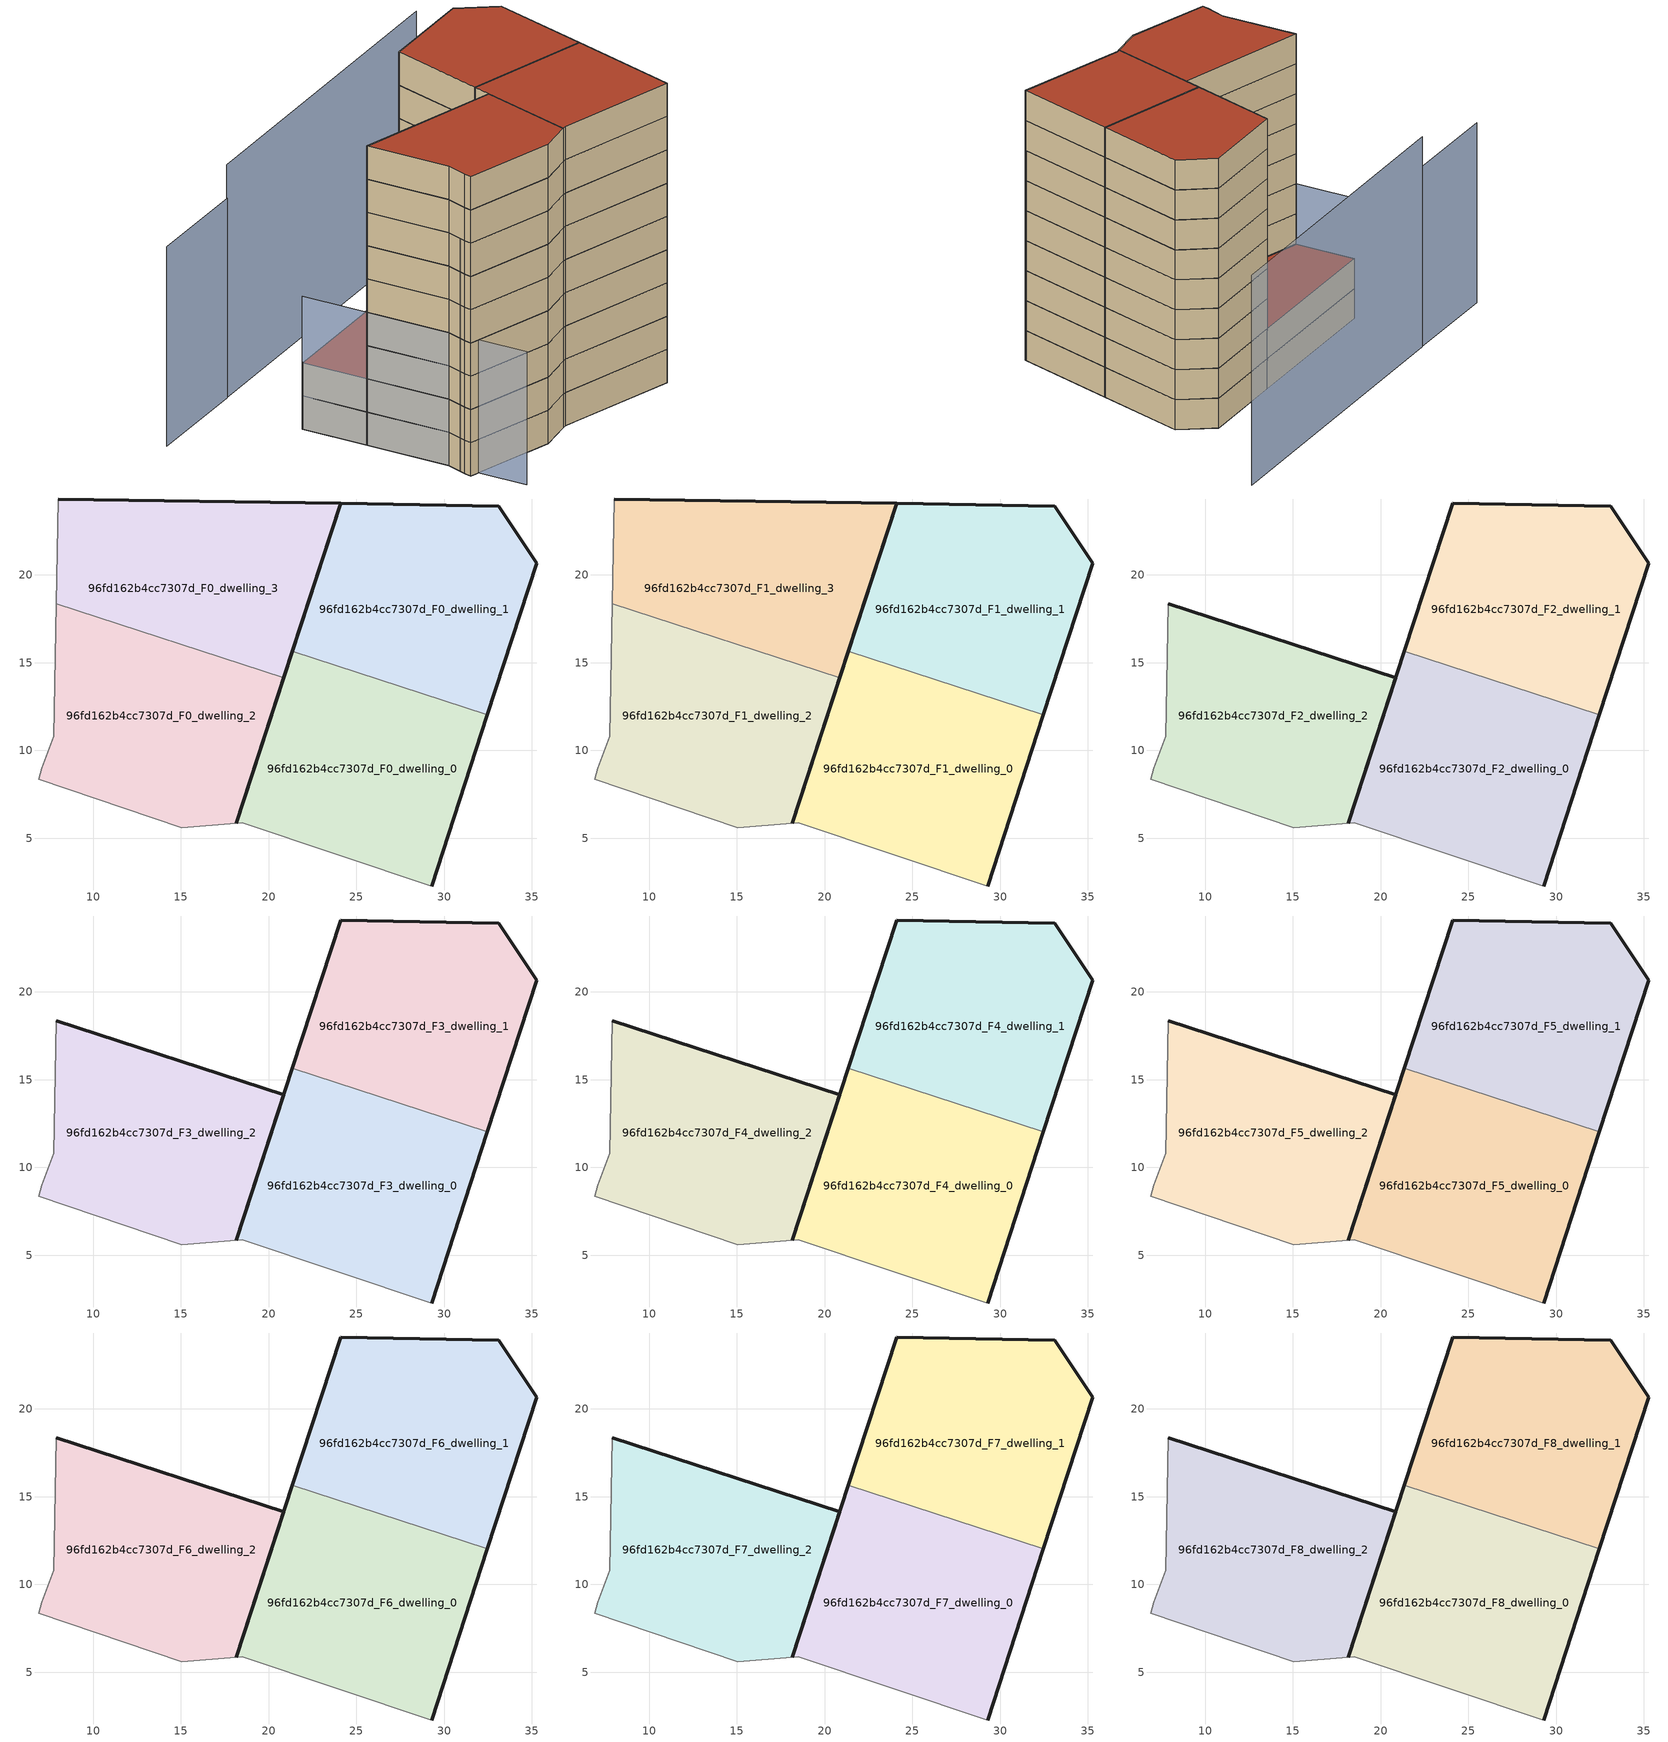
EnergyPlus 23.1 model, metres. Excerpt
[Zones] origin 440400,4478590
96fd162b4cc7307d_F0_dwelling_0
 floor ground (EU_floor_Construction): 29.28,2.28 32.46,12.03 21.36,15.65 18.16,5.85 18.5,5.88 z0
 wall outside (EU_wall_Construction): 18.16,5.85 21.36,15.65 / 32.46,12.03 29.28,2.28 z0:3
 wall adiabatic (EU_wall_Construction): 29.28,2.28 18.5,5.88 18.16,5.85 z0:3
 wall to 96fd162b4cc7307d_F0_dwelling_1 (EU_wall_Construction): 21.36,15.65 32.46,12.03 z0:3
96fd162b4cc7307d_F0_dwelling_1
 floor ground (EU_floor_Construction): 32.46,12.03 35.28,20.66 33.11,23.92 24.1,24.07 21.36,15.65 z0
 wall outside (EU_wall_Construction): 21.36,15.65 24.1,24.07 33.11,23.92 35.28,20.66 32.46,12.03 z0:3
96fd162b4cc7307d_F0_dwelling_2
 floor ground (EU_floor_Construction): 18.16,5.85 20.86,14.13 7.89,18.36 7.76,10.79 7.08,8.98 6.9,8.35 15.03,5.6 z0
 wall outside (EU_wall_Construction): 20.86,14.13 18.16,5.85 z0:3
 wall adiabatic (EU_wall_Construction): 18.16,5.85 15.03,5.6 6.9,8.35 7.08,8.98 7.76,10.79 7.89,18.36 z0:3
 wall to 96fd162b4cc7307d_F0_dwelling_3 (EU_wall_Construction): 7.89,18.36 20.86,14.13 z0:3
96fd162b4cc7307d_F0_dwelling_3
 floor ground (EU_floor_Construction): 20.86,14.13 24.1,24.07 8,24.33 7.89,18.36 z0
 wall outside (EU_wall_Construction): 8,24.33 24.1,24.07 20.86,14.13 z0:3
 wall adiabatic (EU_wall_Construction): 7.89,18.36 8,24.33 z0:3
96fd162b4cc7307d_F1_dwelling_0
 floor to 96fd162b4cc7307d_F0_dwelling_0 (EU_floor_Construction): 29.28,2.28 32.46,12.03 21.36,15.65 18.16,5.85 18.5,5.88 z3
 wall outside (EU_wall_Construction): 18.16,5.85 21.36,15.65 / 32.46,12.03 29.28,2.28 z3:6
 wall adiabatic (EU_wall_Construction): 29.28,2.28 18.5,5.88 18.16,5.85 z3:6
 wall to 96fd162b4cc7307d_F1_dwelling_1 (EU_wall_Construction): 21.36,15.65 32.46,12.03 z3:6
96fd162b4cc7307d_F1_dwelling_1
 floor to 96fd162b4cc7307d_F0_dwelling_1 (EU_floor_Construction): 32.46,12.03 35.28,20.66 33.11,23.92 24.1,24.07 21.36,15.65 z3
 wall outside (EU_wall_Construction): 21.36,15.65 24.1,24.07 33.11,23.92 35.28,20.66 32.46,12.03 z3:6
96fd162b4cc7307d_F1_dwelling_2
 floor to 96fd162b4cc7307d_F0_dwelling_2 (EU_floor_Construction): 18.16,5.85 20.86,14.13 7.89,18.36 7.76,10.79 7.08,8.98 6.9,8.35 15.03,5.6 z3
 wall outside (EU_wall_Construction): 20.86,14.13 18.16,5.85 z3:6
 wall adiabatic (EU_wall_Construction): 18.16,5.85 15.03,5.6 6.9,8.35 7.08,8.98 7.76,10.79 7.89,18.36 z3:6
 wall to 96fd162b4cc7307d_F1_dwelling_3 (EU_wall_Construction): 7.89,18.36 20.86,14.13 z3:6
96fd162b4cc7307d_F1_dwelling_3
 floor to 96fd162b4cc7307d_F0_dwelling_3 (EU_floor_Construction): 20.86,14.13 24.1,24.07 8,24.33 7.89,18.36 z3
 wall outside (EU_wall_Construction): 8,24.33 24.1,24.07 20.86,14.13 z3:6
 wall adiabatic (EU_wall_Construction): 7.89,18.36 8,24.33 z3:6
 roof outside (EU_roof_Construction): 24.1,24.07 20.86,14.13 7.89,18.36 8,24.33 z6
96fd162b4cc7307d_F2_dwelling_0
 floor to 96fd162b4cc7307d_F1_dwelling_0 (EU_floor_Construction): 29.28,2.28 32.46,12.03 21.36,15.65 18.16,5.85 18.5,5.88 z6
 wall outside (EU_wall_Construction): 18.16,5.85 21.36,15.65 / 32.46,12.03 29.28,2.28 z6:9
 wall adiabatic (EU_wall_Construction): 29.28,2.28 18.5,5.88 18.16,5.85 z6:9
 wall to 96fd162b4cc7307d_F2_dwelling_1 (EU_wall_Construction): 21.36,15.65 32.46,12.03 z6:9
96fd162b4cc7307d_F2_dwelling_1
 floor to 96fd162b4cc7307d_F1_dwelling_1 (EU_floor_Construction): 32.46,12.03 35.28,20.66 33.11,23.92 24.1,24.07 21.36,15.65 z6
 wall outside (EU_wall_Construction): 21.36,15.65 24.1,24.07 33.11,23.92 35.28,20.66 32.46,12.03 z6:9
96fd162b4cc7307d_F2_dwelling_2
 floor to 96fd162b4cc7307d_F1_dwelling_2 (EU_floor_Construction): 18.16,5.85 20.86,14.13 7.89,18.36 7.76,10.79 7.08,8.98 6.9,8.35 15.03,5.6 z6
 wall outside (EU_wall_Construction): 7.89,18.36 20.86,14.13 18.16,5.85 z6:9
 wall adiabatic (EU_wall_Construction): 18.16,5.85 15.03,5.6 6.9,8.35 7.08,8.98 7.76,10.79 7.89,18.36 z6:9
96fd162b4cc7307d_F3_dwelling_0
 floor to 96fd162b4cc7307d_F2_dwelling_0 (EU_floor_Construction): 29.28,2.28 32.46,12.03 21.36,15.65 18.16,5.85 18.5,5.88 z9
 wall outside (EU_wall_Construction): 18.16,5.85 21.36,15.65 / 32.46,12.03 29.28,2.28 z9:12
 wall adiabatic (EU_wall_Construction): 29.28,2.28 18.5,5.88 18.16,5.85 z9:12
 wall to 96fd162b4cc7307d_F3_dwelling_1 (EU_wall_Construction): 21.36,15.65 32.46,12.03 z9:12
96fd162b4cc7307d_F3_dwelling_1
 floor to 96fd162b4cc7307d_F2_dwelling_1 (EU_floor_Construction): 32.46,12.03 35.28,20.66 33.11,23.92 24.1,24.07 21.36,15.65 z9
 wall outside (EU_wall_Construction): 21.36,15.65 24.1,24.07 33.11,23.92 35.28,20.66 32.46,12.03 z9:12
96fd162b4cc7307d_F3_dwelling_2
 floor to 96fd162b4cc7307d_F2_dwelling_2 (EU_floor_Construction): 18.16,5.85 20.86,14.13 7.89,18.36 7.76,10.79 7.08,8.98 6.9,8.35 15.03,5.6 z9
 wall outside (EU_wall_Construction): 7.89,18.36 20.86,14.13 18.16,5.85 z9:12
 wall adiabatic (EU_wall_Construction): 18.16,5.85 15.03,5.6 6.9,8.35 7.08,8.98 7.76,10.79 7.89,18.36 z9:12
96fd162b4cc7307d_F4_dwelling_0
 floor to 96fd162b4cc7307d_F3_dwelling_0 (EU_floor_Construction): 29.28,2.28 32.46,12.03 21.36,15.65 18.16,5.85 18.5,5.88 z12
 wall outside (EU_wall_Construction): 18.16,5.85 21.36,15.65 / 32.46,12.03 29.28,2.28 z12:15
 wall adiabatic (EU_wall_Construction): 29.28,2.28 18.5,5.88 18.16,5.85 z12:15
 wall to 96fd162b4cc7307d_F4_dwelling_1 (EU_wall_Construction): 21.36,15.65 32.46,12.03 z12:15
96fd162b4cc7307d_F4_dwelling_1
 floor to 96fd162b4cc7307d_F3_dwelling_1 (EU_floor_Construction): 32.46,12.03 35.28,20.66 33.11,23.92 24.1,24.07 21.36,15.65 z12
 wall outside (EU_wall_Construction): 21.36,15.65 24.1,24.07 33.11,23.92 35.28,20.66 32.46,12.03 z12:15
96fd162b4cc7307d_F4_dwelling_2
 floor to 96fd162b4cc7307d_F3_dwelling_2 (EU_floor_Construction): 18.16,5.85 20.86,14.13 7.89,18.36 7.76,10.79 7.08,8.98 6.9,8.35 15.03,5.6 z12
 wall outside (EU_wall_Construction): 7.89,18.36 20.86,14.13 18.16,5.85 z12:15
 wall adiabatic (EU_wall_Construction): 18.16,5.85 15.03,5.6 6.9,8.35 7.08,8.98 7.76,10.79 7.89,18.36 z12:15
96fd162b4cc7307d_F5_dwelling_0
 floor to 96fd162b4cc7307d_F4_dwelling_0 (EU_floor_Construction): 29.28,2.28 32.46,12.03 21.36,15.65 18.16,5.85 18.5,5.88 z15
 wall outside (EU_wall_Construction): 18.16,5.85 21.36,15.65 / 32.46,12.03 29.28,2.28 z15:18
 wall adiabatic (EU_wall_Construction): 29.28,2.28 18.5,5.88 18.16,5.85 z15:18
 wall to 96fd162b4cc7307d_F5_dwelling_1 (EU_wall_Construction): 21.36,15.65 32.46,12.03 z15:18
96fd162b4cc7307d_F5_dwelling_1
 floor to 96fd162b4cc7307d_F4_dwelling_1 (EU_floor_Construction): 32.46,12.03 35.28,20.66 33.11,23.92 24.1,24.07 21.36,15.65 z15
 wall outside (EU_wall_Construction): 21.36,15.65 24.1,24.07 33.11,23.92 35.28,20.66 32.46,12.03 z15:18
96fd162b4cc7307d_F5_dwelling_2
 floor to 96fd162b4cc7307d_F4_dwelling_2 (EU_floor_Construction): 18.16,5.85 20.86,14.13 7.89,18.36 7.76,10.79 7.08,8.98 6.9,8.35 15.03,5.6 z15
 wall outside (EU_wall_Construction): 7.89,18.36 20.86,14.13 18.16,5.85 z15:18
 wall adiabatic (EU_wall_Construction): 18.16,5.85 15.03,5.6 6.9,8.35 7.08,8.98 7.76,10.79 7.89,18.36 z15:18
96fd162b4cc7307d_F6_dwelling_0
 floor to 96fd162b4cc7307d_F5_dwelling_0 (EU_floor_Construction): 29.28,2.28 32.46,12.03 21.36,15.65 18.16,5.85 18.5,5.88 z18
 wall outside (EU_wall_Construction): 18.16,5.85 21.36,15.65 / 32.46,12.03 29.28,2.28 z18:21
 wall adiabatic (EU_wall_Construction): 29.28,2.28 18.5,5.88 18.16,5.85 z18:21
 wall to 96fd162b4cc7307d_F6_dwelling_1 (EU_wall_Construction): 21.36,15.65 32.46,12.03 z18:21
96fd162b4cc7307d_F6_dwelling_1
 floor to 96fd162b4cc7307d_F5_dwelling_1 (EU_floor_Construction): 32.46,12.03 35.28,20.66 33.11,23.92 24.1,24.07 21.36,15.65 z18
 wall outside (EU_wall_Construction): 21.36,15.65 24.1,24.07 33.11,23.92 35.28,20.66 32.46,12.03 z18:21
96fd162b4cc7307d_F6_dwelling_2
 floor to 96fd162b4cc7307d_F5_dwelling_2 (EU_floor_Construction): 18.16,5.85 20.86,14.13 7.89,18.36 7.76,10.79 7.08,8.98 6.9,8.35 15.03,5.6 z18
 wall outside (EU_wall_Construction): 7.89,18.36 20.86,14.13 18.16,5.85 z18:21
 wall adiabatic (EU_wall_Construction): 18.16,5.85 15.03,5.6 6.9,8.35 7.08,8.98 7.76,10.79 7.89,18.36 z18:21
96fd162b4cc7307d_F7_dwelling_0
 floor to 96fd162b4cc7307d_F6_dwelling_0 (EU_floor_Construction): 29.28,2.28 32.46,12.03 21.36,15.65 18.16,5.85 18.5,5.88 z21
 wall outside (EU_wall_Construction): 18.16,5.85 21.36,15.65 / 32.46,12.03 29.28,2.28 z21:24
 wall adiabatic (EU_wall_Construction): 29.28,2.28 18.5,5.88 18.16,5.85 z21:24
 wall to 96fd162b4cc7307d_F7_dwelling_1 (EU_wall_Construction): 21.36,15.65 32.46,12.03 z21:24
96fd162b4cc7307d_F7_dwelling_1
 floor to 96fd162b4cc7307d_F6_dwelling_1 (EU_floor_Construction): 32.46,12.03 35.28,20.66 33.11,23.92 24.1,24.07 21.36,15.65 z21
 wall outside (EU_wall_Construction): 21.36,15.65 24.1,24.07 33.11,23.92 35.28,20.66 32.46,12.03 z21:24
96fd162b4cc7307d_F7_dwelling_2
 floor to 96fd162b4cc7307d_F6_dwelling_2 (EU_floor_Construction): 18.16,5.85 20.86,14.13 7.89,18.36 7.76,10.79 7.08,8.98 6.9,8.35 15.03,5.6 z21
 wall outside (EU_wall_Construction): 7.89,18.36 20.86,14.13 18.16,5.85 z21:24
 wall adiabatic (EU_wall_Construction): 18.16,5.85 15.03,5.6 6.9,8.35 7.08,8.98 7.76,10.79 7.89,18.36 z21:24
96fd162b4cc7307d_F8_dwelling_0
 floor to 96fd162b4cc7307d_F7_dwelling_0 (EU_floor_Construction): 29.28,2.28 32.46,12.03 21.36,15.65 18.16,5.85 18.5,5.88 z24
 wall outside (EU_wall_Construction): 18.16,5.85 21.36,15.65 / 32.46,12.03 29.28,2.28 z24:27
 wall adiabatic (EU_wall_Construction): 29.28,2.28 18.5,5.88 18.16,5.85 z24:27
 wall to 96fd162b4cc7307d_F8_dwelling_1 (EU_wall_Construction): 21.36,15.65 32.46,12.03 z24:27
 roof outside (EU_roof_Construction): 32.46,12.03 29.28,2.28 18.5,5.88 18.16,5.85 21.36,15.65 z27
96fd162b4cc7307d_F8_dwelling_1
 floor to 96fd162b4cc7307d_F7_dwelling_1 (EU_floor_Construction): 32.46,12.03 35.28,20.66 33.11,23.92 24.1,24.07 21.36,15.65 z24
 wall outside (EU_wall_Construction): 21.36,15.65 24.1,24.07 33.11,23.92 35.28,20.66 32.46,12.03 z24:27
 roof outside (EU_roof_Construction): 33.11,23.92 35.28,20.66 32.46,12.03 21.36,15.65 24.1,24.07 z27
96fd162b4cc7307d_F8_dwelling_2
 floor to 96fd162b4cc7307d_F7_dwelling_2 (EU_floor_Construction): 18.16,5.85 20.86,14.13 7.89,18.36 7.76,10.79 7.08,8.98 6.9,8.35 15.03,5.6 z24
 wall outside (EU_wall_Construction): 7.89,18.36 20.86,14.13 18.16,5.85 z24:27
 wall adiabatic (EU_wall_Construction): 18.16,5.85 15.03,5.6 6.9,8.35 7.08,8.98 7.76,10.79 7.89,18.36 z24:27
 roof outside (EU_roof_Construction): 20.86,14.13 18.16,5.85 15.03,5.6 6.9,8.35 7.08,8.98 7.76,10.79 7.89,18.36 z27
shading: 7.27,9.5 29.32,2.39 / 41.78,31.89 10.17,32.36 z0:21; 8,24.33 7.63,3.62 z0:12; 10.17,32.31 0.15,32.52 z0:18
[Building]
EU S2 Campaign: North Axis=0; Terrain=City; Solar Distribution=FullExterior
[Site:Location]
Madrid: Latitude=40.5; Longitude=-3.5; Time Zone=1; Elevation=609
[SizingPeriod:WeatherFileDays]
AnnualSizingPeriod: Begin Month=1; Begin Day of Month=1; End Month=12; End Day of Month=31; Day of Week for Start Day=Monday; Use Weather File Daylight Saving Period=No; Use Weather File Rain and Snow Indicators=No
[MATERIAL]
EU_InternalMass_Material: Roughness=MediumRough; Thickness=0.1; Conductivity=1; Density=1800; Specific Heat=900; Thermal Absorptance=0.9; Solar Absorptance=0.7; Visible Absorptance=0.7
[MATERIAL:NOMASS] Roughness=MediumRough; Thermal Absorptance=0.9; Solar Absorptance=0.7; Visible Absorptance=0.7
Name | Thermal Resistance
EU_wall_NoMass | 0.609216
EU_roof_NoMass | 0.513268
EU_floor_NoMass | 0.568163
[CONSTRUCTION]
EU_wall_Construction: EU_wall_NoMass
EU_roof_Construction: EU_roof_NoMass
EU_floor_Construction: EU_floor_NoMass
EU_InternalMass_Construction: EU_InternalMass_Material
[ZONE] Type=1; Multiplier=1; Ceiling Height=autocalculate; Floor Area=autocalculate; Part of Total Floor Area=Yes
Name | Volume
96fd162b4cc7307d_F0_dwelling_0 | 357.942
96fd162b4cc7307d_F1_dwelling_0; 96fd162b4cc7307d_F2_dwelling_0; 96fd162b4cc7307d_F3_dwelling_0; 96fd162b4cc7307d_F4_dwelling_0; 96fd162b4cc7307d_F5_dwelling_0; 96fd162b4cc7307d_F6_dwelling_0; 96fd162b4cc7307d_F7_dwelling_0; 96fd162b4cc7307d_F8_dwelling_0 | 357.941
96fd162b4cc7307d_F0_dwelling_1; 96fd162b4cc7307d_F1_dwelling_1; 96fd162b4cc7307d_F2_dwelling_1; 96fd162b4cc7307d_F3_dwelling_1; 96fd162b4cc7307d_F4_dwelling_1; 96fd162b4cc7307d_F5_dwelling_1; 96fd162b4cc7307d_F6_dwelling_1; 96fd162b4cc7307d_F7_dwelling_1; 96fd162b4cc7307d_F8_dwelling_1 | 357.935
96fd162b4cc7307d_F0_dwelling_2; 96fd162b4cc7307d_F1_dwelling_2; 96fd162b4cc7307d_F2_dwelling_2; 96fd162b4cc7307d_F3_dwelling_2; 96fd162b4cc7307d_F4_dwelling_2; 96fd162b4cc7307d_F5_dwelling_2; 96fd162b4cc7307d_F6_dwelling_2; 96fd162b4cc7307d_F7_dwelling_2; 96fd162b4cc7307d_F8_dwelling_2 | 357.925
96fd162b4cc7307d_F0_dwelling_3; 96fd162b4cc7307d_F1_dwelling_3 | 357.94
[INTERNALMASS] Construction=EU_InternalMass_Construction
Name | Zone or ZoneList | Surface Area
96fd162b4cc7307d_F0_dwelling_0_EU_InternalMass | 96fd162b4cc7307d_F0_dwelling_0 | 119.314
96fd162b4cc7307d_F0_dwelling_1_EU_InternalMass | 96fd162b4cc7307d_F0_dwelling_1 | 119.312
96fd162b4cc7307d_F0_dwelling_2_EU_InternalMass | 96fd162b4cc7307d_F0_dwelling_2 | 119.308
96fd162b4cc7307d_F0_dwelling_3_EU_InternalMass | 96fd162b4cc7307d_F0_dwelling_3 | 119.313
96fd162b4cc7307d_F1_dwelling_0_EU_InternalMass | 96fd162b4cc7307d_F1_dwelling_0 | 119.314
96fd162b4cc7307d_F1_dwelling_1_EU_InternalMass | 96fd162b4cc7307d_F1_dwelling_1 | 119.312
96fd162b4cc7307d_F1_dwelling_2_EU_InternalMass | 96fd162b4cc7307d_F1_dwelling_2 | 119.308
96fd162b4cc7307d_F1_dwelling_3_EU_InternalMass | 96fd162b4cc7307d_F1_dwelling_3 | 119.313
96fd162b4cc7307d_F2_dwelling_0_EU_InternalMass | 96fd162b4cc7307d_F2_dwelling_0 | 159.087
96fd162b4cc7307d_F2_dwelling_1_EU_InternalMass | 96fd162b4cc7307d_F2_dwelling_1 | 159.082
96fd162b4cc7307d_F2_dwelling_2_EU_InternalMass | 96fd162b4cc7307d_F2_dwelling_2 | 159.079
96fd162b4cc7307d_F3_dwelling_0_EU_InternalMass | 96fd162b4cc7307d_F3_dwelling_0 | 159.087
96fd162b4cc7307d_F3_dwelling_1_EU_InternalMass | 96fd162b4cc7307d_F3_dwelling_1 | 159.082
96fd162b4cc7307d_F3_dwelling_2_EU_InternalMass | 96fd162b4cc7307d_F3_dwelling_2 | 159.079
96fd162b4cc7307d_F4_dwelling_0_EU_InternalMass | 96fd162b4cc7307d_F4_dwelling_0 | 159.087
96fd162b4cc7307d_F4_dwelling_1_EU_InternalMass | 96fd162b4cc7307d_F4_dwelling_1 | 159.082
96fd162b4cc7307d_F4_dwelling_2_EU_InternalMass | 96fd162b4cc7307d_F4_dwelling_2 | 159.079
96fd162b4cc7307d_F5_dwelling_0_EU_InternalMass | 96fd162b4cc7307d_F5_dwelling_0 | 159.087
96fd162b4cc7307d_F5_dwelling_1_EU_InternalMass | 96fd162b4cc7307d_F5_dwelling_1 | 159.082
96fd162b4cc7307d_F5_dwelling_2_EU_InternalMass | 96fd162b4cc7307d_F5_dwelling_2 | 159.079
96fd162b4cc7307d_F6_dwelling_0_EU_InternalMass | 96fd162b4cc7307d_F6_dwelling_0 | 159.087
96fd162b4cc7307d_F6_dwelling_1_EU_InternalMass | 96fd162b4cc7307d_F6_dwelling_1 | 159.082
96fd162b4cc7307d_F6_dwelling_2_EU_InternalMass | 96fd162b4cc7307d_F6_dwelling_2 | 159.079
96fd162b4cc7307d_F7_dwelling_0_EU_InternalMass | 96fd162b4cc7307d_F7_dwelling_0 | 159.087
96fd162b4cc7307d_F7_dwelling_1_EU_InternalMass | 96fd162b4cc7307d_F7_dwelling_1 | 159.082
96fd162b4cc7307d_F7_dwelling_2_EU_InternalMass | 96fd162b4cc7307d_F7_dwelling_2 | 159.079
96fd162b4cc7307d_F8_dwelling_0_EU_InternalMass | 96fd162b4cc7307d_F8_dwelling_0 | 159.087
96fd162b4cc7307d_F8_dwelling_1_EU_InternalMass | 96fd162b4cc7307d_F8_dwelling_1 | 159.082
96fd162b4cc7307d_F8_dwelling_2_EU_InternalMass | 96fd162b4cc7307d_F8_dwelling_2 | 159.079
[OTHEREQUIPMENT] Fuel Type=Electricity; Design Level Calculation Method=Watts/Area; Power per Zone Floor Area=1; Fraction Latent=0; Fraction Radiant=0; Fraction Lost=0; Carbon Dioxide Generation Rate=0; EndUse Subcategory=EU_Step8_InternalGains
Name | Zone or ZoneList or Space or SpaceList | Schedule
EU_Step8_InternalGain_96fd162b4cc7307d_F0_dwelling_0_f000 | 96fd162b4cc7307d_F0_dwelling_0 | EU_Step8_GainSchedule_96fd162b4cc7307d_F0_dwelling_0_f000
EU_Step8_InternalGain_96fd162b4cc7307d_F0_dwelling_1_f000 | 96fd162b4cc7307d_F0_dwelling_1 | EU_Step8_GainSchedule_96fd162b4cc7307d_F0_dwelling_1_f000
EU_Step8_InternalGain_96fd162b4cc7307d_F0_dwelling_2_f000 | 96fd162b4cc7307d_F0_dwelling_2 | EU_Step8_GainSchedule_96fd162b4cc7307d_F0_dwelling_2_f000
EU_Step8_InternalGain_96fd162b4cc7307d_F0_dwelling_3_f000 | 96fd162b4cc7307d_F0_dwelling_3 | EU_Step8_GainSchedule_96fd162b4cc7307d_F0_dwelling_3_f000
EU_Step8_InternalGain_96fd162b4cc7307d_F1_dwelling_0_f000 | 96fd162b4cc7307d_F1_dwelling_0 | EU_Step8_GainSchedule_96fd162b4cc7307d_F1_dwelling_0_f000
EU_Step8_InternalGain_96fd162b4cc7307d_F1_dwelling_1_f000 | 96fd162b4cc7307d_F1_dwelling_1 | EU_Step8_GainSchedule_96fd162b4cc7307d_F1_dwelling_1_f000
EU_Step8_InternalGain_96fd162b4cc7307d_F1_dwelling_2_f000 | 96fd162b4cc7307d_F1_dwelling_2 | EU_Step8_GainSchedule_96fd162b4cc7307d_F1_dwelling_2_f000
EU_Step8_InternalGain_96fd162b4cc7307d_F1_dwelling_3_f000 | 96fd162b4cc7307d_F1_dwelling_3 | EU_Step8_GainSchedule_96fd162b4cc7307d_F1_dwelling_3_f000
EU_Step8_InternalGain_96fd162b4cc7307d_F2_dwelling_0_f000 | 96fd162b4cc7307d_F2_dwelling_0 | EU_Step8_GainSchedule_96fd162b4cc7307d_F2_dwelling_0_f000
EU_Step8_InternalGain_96fd162b4cc7307d_F2_dwelling_1_f000 | 96fd162b4cc7307d_F2_dwelling_1 | EU_Step8_GainSchedule_96fd162b4cc7307d_F2_dwelling_1_f000
EU_Step8_InternalGain_96fd162b4cc7307d_F2_dwelling_2_f000 | 96fd162b4cc7307d_F2_dwelling_2 | EU_Step8_GainSchedule_96fd162b4cc7307d_F2_dwelling_2_f000
EU_Step8_InternalGain_96fd162b4cc7307d_F3_dwelling_0_f000 | 96fd162b4cc7307d_F3_dwelling_0 | EU_Step8_GainSchedule_96fd162b4cc7307d_F3_dwelling_0_f000
EU_Step8_InternalGain_96fd162b4cc7307d_F3_dwelling_1_f000 | 96fd162b4cc7307d_F3_dwelling_1 | EU_Step8_GainSchedule_96fd162b4cc7307d_F3_dwelling_1_f000
EU_Step8_InternalGain_96fd162b4cc7307d_F3_dwelling_2_f000 | 96fd162b4cc7307d_F3_dwelling_2 | EU_Step8_GainSchedule_96fd162b4cc7307d_F3_dwelling_2_f000
EU_Step8_InternalGain_96fd162b4cc7307d_F4_dwelling_0_f000 | 96fd162b4cc7307d_F4_dwelling_0 | EU_Step8_GainSchedule_96fd162b4cc7307d_F4_dwelling_0_f000
EU_Step8_InternalGain_96fd162b4cc7307d_F4_dwelling_1_f000 | 96fd162b4cc7307d_F4_dwelling_1 | EU_Step8_GainSchedule_96fd162b4cc7307d_F4_dwelling_1_f000
EU_Step8_InternalGain_96fd162b4cc7307d_F4_dwelling_2_f000 | 96fd162b4cc7307d_F4_dwelling_2 | EU_Step8_GainSchedule_96fd162b4cc7307d_F4_dwelling_2_f000
EU_Step8_InternalGain_96fd162b4cc7307d_F5_dwelling_0_f000 | 96fd162b4cc7307d_F5_dwelling_0 | EU_Step8_GainSchedule_96fd162b4cc7307d_F5_dwelling_0_f000
EU_Step8_InternalGain_96fd162b4cc7307d_F5_dwelling_1_f000 | 96fd162b4cc7307d_F5_dwelling_1 | EU_Step8_GainSchedule_96fd162b4cc7307d_F5_dwelling_1_f000
EU_Step8_InternalGain_96fd162b4cc7307d_F5_dwelling_2_f000 | 96fd162b4cc7307d_F5_dwelling_2 | EU_Step8_GainSchedule_96fd162b4cc7307d_F5_dwelling_2_f000
EU_Step8_InternalGain_96fd162b4cc7307d_F6_dwelling_0_f000 | 96fd162b4cc7307d_F6_dwelling_0 | EU_Step8_GainSchedule_96fd162b4cc7307d_F6_dwelling_0_f000
EU_Step8_InternalGain_96fd162b4cc7307d_F6_dwelling_1_f000 | 96fd162b4cc7307d_F6_dwelling_1 | EU_Step8_GainSchedule_96fd162b4cc7307d_F6_dwelling_1_f000
EU_Step8_InternalGain_96fd162b4cc7307d_F6_dwelling_2_f000 | 96fd162b4cc7307d_F6_dwelling_2 | EU_Step8_GainSchedule_96fd162b4cc7307d_F6_dwelling_2_f000
EU_Step8_InternalGain_96fd162b4cc7307d_F7_dwelling_0_f000 | 96fd162b4cc7307d_F7_dwelling_0 | EU_Step8_GainSchedule_96fd162b4cc7307d_F7_dwelling_0_f000
EU_Step8_InternalGain_96fd162b4cc7307d_F7_dwelling_1_f000 | 96fd162b4cc7307d_F7_dwelling_1 | EU_Step8_GainSchedule_96fd162b4cc7307d_F7_dwelling_1_f000
EU_Step8_InternalGain_96fd162b4cc7307d_F7_dwelling_2_f000 | 96fd162b4cc7307d_F7_dwelling_2 | EU_Step8_GainSchedule_96fd162b4cc7307d_F7_dwelling_2_f000
EU_Step8_InternalGain_96fd162b4cc7307d_F8_dwelling_0_f000 | 96fd162b4cc7307d_F8_dwelling_0 | EU_Step8_GainSchedule_96fd162b4cc7307d_F8_dwelling_0_f000
EU_Step8_InternalGain_96fd162b4cc7307d_F8_dwelling_1_f000 | 96fd162b4cc7307d_F8_dwelling_1 | EU_Step8_GainSchedule_96fd162b4cc7307d_F8_dwelling_1_f000
EU_Step8_InternalGain_96fd162b4cc7307d_F8_dwelling_2_f000 | 96fd162b4cc7307d_F8_dwelling_2 | EU_Step8_GainSchedule_96fd162b4cc7307d_F8_dwelling_2_f000
[ZONEVENTILATION:DESIGNFLOWRATE] Schedule=EU_AlwaysOn; Design Flow Rate Calculation Method=AirChanges/Hour; Air Changes per Hour=0.752966; Ventilation Type=Natural; Fan Pressure Rise=0; Fan Total Efficiency=1; Constant Term Coefficient=1; Temperature Term Coefficient=0; Velocity Term Coefficient=0; Velocity Squared Term Coefficient=0; Minimum Indoor Temperature=-100; Maximum Indoor Temperature=100; Delta Temperature=-100; Minimum Outdoor Temperature=-100; Maximum Outdoor Temperature=100; Maximum Wind Speed=40
Name | Zone or ZoneList or Space or SpaceList
EU_ConstantAir_96fd162b4cc7307d_F0_dwelling_0 | 96fd162b4cc7307d_F0_dwelling_0
EU_ConstantAir_96fd162b4cc7307d_F0_dwelling_1 | 96fd162b4cc7307d_F0_dwelling_1
EU_ConstantAir_96fd162b4cc7307d_F0_dwelling_2 | 96fd162b4cc7307d_F0_dwelling_2
EU_ConstantAir_96fd162b4cc7307d_F0_dwelling_3 | 96fd162b4cc7307d_F0_dwelling_3
EU_ConstantAir_96fd162b4cc7307d_F1_dwelling_0 | 96fd162b4cc7307d_F1_dwelling_0
EU_ConstantAir_96fd162b4cc7307d_F1_dwelling_1 | 96fd162b4cc7307d_F1_dwelling_1
EU_ConstantAir_96fd162b4cc7307d_F1_dwelling_2 | 96fd162b4cc7307d_F1_dwelling_2
EU_ConstantAir_96fd162b4cc7307d_F1_dwelling_3 | 96fd162b4cc7307d_F1_dwelling_3
EU_ConstantAir_96fd162b4cc7307d_F2_dwelling_0 | 96fd162b4cc7307d_F2_dwelling_0
EU_ConstantAir_96fd162b4cc7307d_F2_dwelling_1 | 96fd162b4cc7307d_F2_dwelling_1
EU_ConstantAir_96fd162b4cc7307d_F2_dwelling_2 | 96fd162b4cc7307d_F2_dwelling_2
EU_ConstantAir_96fd162b4cc7307d_F3_dwelling_0 | 96fd162b4cc7307d_F3_dwelling_0
EU_ConstantAir_96fd162b4cc7307d_F3_dwelling_1 | 96fd162b4cc7307d_F3_dwelling_1
EU_ConstantAir_96fd162b4cc7307d_F3_dwelling_2 | 96fd162b4cc7307d_F3_dwelling_2
EU_ConstantAir_96fd162b4cc7307d_F4_dwelling_0 | 96fd162b4cc7307d_F4_dwelling_0
EU_ConstantAir_96fd162b4cc7307d_F4_dwelling_1 | 96fd162b4cc7307d_F4_dwelling_1
EU_ConstantAir_96fd162b4cc7307d_F4_dwelling_2 | 96fd162b4cc7307d_F4_dwelling_2
EU_ConstantAir_96fd162b4cc7307d_F5_dwelling_0 | 96fd162b4cc7307d_F5_dwelling_0
EU_ConstantAir_96fd162b4cc7307d_F5_dwelling_1 | 96fd162b4cc7307d_F5_dwelling_1
EU_ConstantAir_96fd162b4cc7307d_F5_dwelling_2 | 96fd162b4cc7307d_F5_dwelling_2
EU_ConstantAir_96fd162b4cc7307d_F6_dwelling_0 | 96fd162b4cc7307d_F6_dwelling_0
EU_ConstantAir_96fd162b4cc7307d_F6_dwelling_1 | 96fd162b4cc7307d_F6_dwelling_1
EU_ConstantAir_96fd162b4cc7307d_F6_dwelling_2 | 96fd162b4cc7307d_F6_dwelling_2
EU_ConstantAir_96fd162b4cc7307d_F7_dwelling_0 | 96fd162b4cc7307d_F7_dwelling_0
EU_ConstantAir_96fd162b4cc7307d_F7_dwelling_1 | 96fd162b4cc7307d_F7_dwelling_1
EU_ConstantAir_96fd162b4cc7307d_F7_dwelling_2 | 96fd162b4cc7307d_F7_dwelling_2
EU_ConstantAir_96fd162b4cc7307d_F8_dwelling_0 | 96fd162b4cc7307d_F8_dwelling_0
EU_ConstantAir_96fd162b4cc7307d_F8_dwelling_1 | 96fd162b4cc7307d_F8_dwelling_1
EU_ConstantAir_96fd162b4cc7307d_F8_dwelling_2 | 96fd162b4cc7307d_F8_dwelling_2
[HVACTEMPLATE:THERMOSTAT] Constant Heating Setpoint=20; Constant Cooling Setpoint=50
EU_HeatOnly_96fd162b4cc7307d_F0_dwelling_0; EU_HeatOnly_96fd162b4cc7307d_F0_dwelling_1; EU_HeatOnly_96fd162b4cc7307d_F0_dwelling_2; EU_HeatOnly_96fd162b4cc7307d_F0_dwelling_3; EU_HeatOnly_96fd162b4cc7307d_F1_dwelling_0; EU_HeatOnly_96fd162b4cc7307d_F1_dwelling_1; EU_HeatOnly_96fd162b4cc7307d_F1_dwelling_2; EU_HeatOnly_96fd162b4cc7307d_F1_dwelling_3; EU_HeatOnly_96fd162b4cc7307d_F2_dwelling_0; EU_HeatOnly_96fd162b4cc7307d_F2_dwelling_1; EU_HeatOnly_96fd162b4cc7307d_F2_dwelling_2; EU_HeatOnly_96fd162b4cc7307d_F3_dwelling_0; EU_HeatOnly_96fd162b4cc7307d_F3_dwelling_1; EU_HeatOnly_96fd162b4cc7307d_F3_dwelling_2; EU_HeatOnly_96fd162b4cc7307d_F4_dwelling_0; EU_HeatOnly_96fd162b4cc7307d_F4_dwelling_1; EU_HeatOnly_96fd162b4cc7307d_F4_dwelling_2; EU_HeatOnly_96fd162b4cc7307d_F5_dwelling_0; EU_HeatOnly_96fd162b4cc7307d_F5_dwelling_1; EU_HeatOnly_96fd162b4cc7307d_F5_dwelling_2; EU_HeatOnly_96fd162b4cc7307d_F6_dwelling_0; EU_HeatOnly_96fd162b4cc7307d_F6_dwelling_1; EU_HeatOnly_96fd162b4cc7307d_F6_dwelling_2; EU_HeatOnly_96fd162b4cc7307d_F7_dwelling_0; EU_HeatOnly_96fd162b4cc7307d_F7_dwelling_1; EU_HeatOnly_96fd162b4cc7307d_F7_dwelling_2; EU_HeatOnly_96fd162b4cc7307d_F8_dwelling_0; EU_HeatOnly_96fd162b4cc7307d_F8_dwelling_1; EU_HeatOnly_96fd162b4cc7307d_F8_dwelling_2
[HVACTEMPLATE:ZONE:IDEALLOADSAIRSYSTEM] System Availability Schedule=EU_AlwaysOn; Maximum Heating Supply Air Temperature=50; Minimum Cooling Supply Air Temperature=13; Maximum Heating Supply Air Humidity Ratio=0.0156; Minimum Cooling Supply Air Humidity Ratio=0.0077; Heating Limit=NoLimit; Cooling Limit=NoLimit; Heating Availability Schedule=EU_AlwaysOn; Cooling Availability Schedule=EU_CoolingOff; Dehumidification Control Type=ConstantSensibleHeatRatio; Cooling Sensible Heat Ratio=0.7; Dehumidification Setpoint=60; Humidification Control Type=None; Humidification Setpoint=30; Outdoor Air Method=None; Outdoor Air Flow Rate per Person=0.00944; Outdoor Air Flow Rate per Zone Floor Area=0; Outdoor Air Flow Rate per Zone=0; Demand Controlled Ventilation Type=None; Outdoor Air Economizer Type=NoEconomizer; Heat Recovery Type=None; Sensible Heat Recovery Effectiveness=0.7; Latent Heat Recovery Effectiveness=0.65
Name | Template Thermostat
96fd162b4cc7307d_F0_dwelling_0 | EU_HeatOnly_96fd162b4cc7307d_F0_dwelling_0
96fd162b4cc7307d_F0_dwelling_1 | EU_HeatOnly_96fd162b4cc7307d_F0_dwelling_1
96fd162b4cc7307d_F0_dwelling_2 | EU_HeatOnly_96fd162b4cc7307d_F0_dwelling_2
96fd162b4cc7307d_F0_dwelling_3 | EU_HeatOnly_96fd162b4cc7307d_F0_dwelling_3
96fd162b4cc7307d_F1_dwelling_0 | EU_HeatOnly_96fd162b4cc7307d_F1_dwelling_0
96fd162b4cc7307d_F1_dwelling_1 | EU_HeatOnly_96fd162b4cc7307d_F1_dwelling_1
96fd162b4cc7307d_F1_dwelling_2 | EU_HeatOnly_96fd162b4cc7307d_F1_dwelling_2
96fd162b4cc7307d_F1_dwelling_3 | EU_HeatOnly_96fd162b4cc7307d_F1_dwelling_3
96fd162b4cc7307d_F2_dwelling_0 | EU_HeatOnly_96fd162b4cc7307d_F2_dwelling_0
96fd162b4cc7307d_F2_dwelling_1 | EU_HeatOnly_96fd162b4cc7307d_F2_dwelling_1
96fd162b4cc7307d_F2_dwelling_2 | EU_HeatOnly_96fd162b4cc7307d_F2_dwelling_2
96fd162b4cc7307d_F3_dwelling_0 | EU_HeatOnly_96fd162b4cc7307d_F3_dwelling_0
96fd162b4cc7307d_F3_dwelling_1 | EU_HeatOnly_96fd162b4cc7307d_F3_dwelling_1
96fd162b4cc7307d_F3_dwelling_2 | EU_HeatOnly_96fd162b4cc7307d_F3_dwelling_2
96fd162b4cc7307d_F4_dwelling_0 | EU_HeatOnly_96fd162b4cc7307d_F4_dwelling_0
96fd162b4cc7307d_F4_dwelling_1 | EU_HeatOnly_96fd162b4cc7307d_F4_dwelling_1
96fd162b4cc7307d_F4_dwelling_2 | EU_HeatOnly_96fd162b4cc7307d_F4_dwelling_2
96fd162b4cc7307d_F5_dwelling_0 | EU_HeatOnly_96fd162b4cc7307d_F5_dwelling_0
96fd162b4cc7307d_F5_dwelling_1 | EU_HeatOnly_96fd162b4cc7307d_F5_dwelling_1
96fd162b4cc7307d_F5_dwelling_2 | EU_HeatOnly_96fd162b4cc7307d_F5_dwelling_2
96fd162b4cc7307d_F6_dwelling_0 | EU_HeatOnly_96fd162b4cc7307d_F6_dwelling_0
96fd162b4cc7307d_F6_dwelling_1 | EU_HeatOnly_96fd162b4cc7307d_F6_dwelling_1
96fd162b4cc7307d_F6_dwelling_2 | EU_HeatOnly_96fd162b4cc7307d_F6_dwelling_2
96fd162b4cc7307d_F7_dwelling_0 | EU_HeatOnly_96fd162b4cc7307d_F7_dwelling_0
96fd162b4cc7307d_F7_dwelling_1 | EU_HeatOnly_96fd162b4cc7307d_F7_dwelling_1
96fd162b4cc7307d_F7_dwelling_2 | EU_HeatOnly_96fd162b4cc7307d_F7_dwelling_2
96fd162b4cc7307d_F8_dwelling_0 | EU_HeatOnly_96fd162b4cc7307d_F8_dwelling_0
96fd162b4cc7307d_F8_dwelling_1 | EU_HeatOnly_96fd162b4cc7307d_F8_dwelling_1
96fd162b4cc7307d_F8_dwelling_2 | EU_HeatOnly_96fd162b4cc7307d_F8_dwelling_2
[SIZING:ZONE] Zone Cooling Design Supply Air Temperature Input Method=SupplyAirTemperature; Zone Cooling Design Supply Air Temperature=13; Zone Heating Design Supply Air Temperature Input Method=SupplyAirTemperature; Zone Heating Design Supply Air Temperature=50; Zone Cooling Design Supply Air Humidity Ratio=0.008; Zone Heating Design Supply Air Humidity Ratio=0.008; Cooling Design Air Flow Method=DesignDay; Cooling Design Air Flow Rate=0; Cooling Minimum Air Flow per Zone Floor Area=0.000762; Cooling Minimum Air Flow=0; Cooling Minimum Air Flow Fraction=0.2; Heating Design Air Flow Method=DesignDay; Heating Design Air Flow Rate=0; Heating Maximum Air Flow per Zone Floor Area=0.002032; Heating Maximum Air Flow=0.141576; Heating Maximum Air Flow Fraction=0.3; Account for Dedicated Outdoor Air System=No; Dedicated Outdoor Air System Control Strategy=NeutralSupplyAir; Dedicated Outdoor Air Low Setpoint Temperature for Design=autosize; Dedicated Outdoor Air High Setpoint Temperature for Design=autosize; Zone Load Sizing Method=Sensible Load Only No Latent Load; Zone Latent Cooling Design Supply Air Humidity Ratio Input Method=HumidityRatioDifference; Zone Cooling Design Supply Air Humidity Ratio Difference=0.005; Zone Latent Heating Design Supply Air Humidity Ratio Input Method=HumidityRatioDifference; Zone Humidification Design Supply Air Humidity Ratio Difference=0.005
96fd162b4cc7307d_F0_dwelling_0; 96fd162b4cc7307d_F0_dwelling_1; 96fd162b4cc7307d_F0_dwelling_2; 96fd162b4cc7307d_F0_dwelling_3; 96fd162b4cc7307d_F1_dwelling_0; 96fd162b4cc7307d_F1_dwelling_1; 96fd162b4cc7307d_F1_dwelling_2; 96fd162b4cc7307d_F1_dwelling_3; 96fd162b4cc7307d_F2_dwelling_0; 96fd162b4cc7307d_F2_dwelling_1; 96fd162b4cc7307d_F2_dwelling_2; 96fd162b4cc7307d_F3_dwelling_0; 96fd162b4cc7307d_F3_dwelling_1; 96fd162b4cc7307d_F3_dwelling_2; 96fd162b4cc7307d_F4_dwelling_0; 96fd162b4cc7307d_F4_dwelling_1; 96fd162b4cc7307d_F4_dwelling_2; 96fd162b4cc7307d_F5_dwelling_0; 96fd162b4cc7307d_F5_dwelling_1; 96fd162b4cc7307d_F5_dwelling_2; 96fd162b4cc7307d_F6_dwelling_0; 96fd162b4cc7307d_F6_dwelling_1; 96fd162b4cc7307d_F6_dwelling_2; 96fd162b4cc7307d_F7_dwelling_0; 96fd162b4cc7307d_F7_dwelling_1; 96fd162b4cc7307d_F7_dwelling_2; 96fd162b4cc7307d_F8_dwelling_0; 96fd162b4cc7307d_F8_dwelling_1; 96fd162b4cc7307d_F8_dwelling_2
[SCHEDULE:CONSTANT]
Name | Hourly Value
EU_AlwaysOn | 1
EU_CoolingOff | 0
[SCHEDULE:FILE] Column Number=1; Rows to Skip at Top=0; Number of Hours of Data=8760; Column Separator=Comma; Interpolate to Timestep=No; Minutes per Item=60; Adjust Schedule for Daylight Savings=Yes
Name | File
EU_Step8_GainSchedule_96fd162b4cc7307d_F0_dwelling_0_f000 | ../../schedules/96fd162b4cc7307d/96fd162b4cc7307d_F0_dwelling_0_f000_gain.csv
EU_Step8_GainSchedule_96fd162b4cc7307d_F0_dwelling_1_f000 | ../../schedules/96fd162b4cc7307d/96fd162b4cc7307d_F0_dwelling_1_f000_gain.csv
EU_Step8_GainSchedule_96fd162b4cc7307d_F0_dwelling_2_f000 | ../../schedules/96fd162b4cc7307d/96fd162b4cc7307d_F0_dwelling_2_f000_gain.csv
EU_Step8_GainSchedule_96fd162b4cc7307d_F0_dwelling_3_f000 | ../../schedules/96fd162b4cc7307d/96fd162b4cc7307d_F0_dwelling_3_f000_gain.csv
EU_Step8_GainSchedule_96fd162b4cc7307d_F1_dwelling_0_f000 | ../../schedules/96fd162b4cc7307d/96fd162b4cc7307d_F1_dwelling_0_f000_gain.csv
EU_Step8_GainSchedule_96fd162b4cc7307d_F1_dwelling_1_f000 | ../../schedules/96fd162b4cc7307d/96fd162b4cc7307d_F1_dwelling_1_f000_gain.csv
EU_Step8_GainSchedule_96fd162b4cc7307d_F1_dwelling_2_f000 | ../../schedules/96fd162b4cc7307d/96fd162b4cc7307d_F1_dwelling_2_f000_gain.csv
EU_Step8_GainSchedule_96fd162b4cc7307d_F1_dwelling_3_f000 | ../../schedules/96fd162b4cc7307d/96fd162b4cc7307d_F1_dwelling_3_f000_gain.csv
EU_Step8_GainSchedule_96fd162b4cc7307d_F2_dwelling_0_f000 | ../../schedules/96fd162b4cc7307d/96fd162b4cc7307d_F2_dwelling_0_f000_gain.csv
EU_Step8_GainSchedule_96fd162b4cc7307d_F2_dwelling_1_f000 | ../../schedules/96fd162b4cc7307d/96fd162b4cc7307d_F2_dwelling_1_f000_gain.csv
EU_Step8_GainSchedule_96fd162b4cc7307d_F2_dwelling_2_f000 | ../../schedules/96fd162b4cc7307d/96fd162b4cc7307d_F2_dwelling_2_f000_gain.csv
EU_Step8_GainSchedule_96fd162b4cc7307d_F3_dwelling_0_f000 | ../../schedules/96fd162b4cc7307d/96fd162b4cc7307d_F3_dwelling_0_f000_gain.csv
EU_Step8_GainSchedule_96fd162b4cc7307d_F3_dwelling_1_f000 | ../../schedules/96fd162b4cc7307d/96fd162b4cc7307d_F3_dwelling_1_f000_gain.csv
EU_Step8_GainSchedule_96fd162b4cc7307d_F3_dwelling_2_f000 | ../../schedules/96fd162b4cc7307d/96fd162b4cc7307d_F3_dwelling_2_f000_gain.csv
EU_Step8_GainSchedule_96fd162b4cc7307d_F4_dwelling_0_f000 | ../../schedules/96fd162b4cc7307d/96fd162b4cc7307d_F4_dwelling_0_f000_gain.csv
EU_Step8_GainSchedule_96fd162b4cc7307d_F4_dwelling_1_f000 | ../../schedules/96fd162b4cc7307d/96fd162b4cc7307d_F4_dwelling_1_f000_gain.csv
EU_Step8_GainSchedule_96fd162b4cc7307d_F4_dwelling_2_f000 | ../../schedules/96fd162b4cc7307d/96fd162b4cc7307d_F4_dwelling_2_f000_gain.csv
EU_Step8_GainSchedule_96fd162b4cc7307d_F5_dwelling_0_f000 | ../../schedules/96fd162b4cc7307d/96fd162b4cc7307d_F5_dwelling_0_f000_gain.csv
EU_Step8_GainSchedule_96fd162b4cc7307d_F5_dwelling_1_f000 | ../../schedules/96fd162b4cc7307d/96fd162b4cc7307d_F5_dwelling_1_f000_gain.csv
EU_Step8_GainSchedule_96fd162b4cc7307d_F5_dwelling_2_f000 | ../../schedules/96fd162b4cc7307d/96fd162b4cc7307d_F5_dwelling_2_f000_gain.csv
EU_Step8_GainSchedule_96fd162b4cc7307d_F6_dwelling_0_f000 | ../../schedules/96fd162b4cc7307d/96fd162b4cc7307d_F6_dwelling_0_f000_gain.csv
EU_Step8_GainSchedule_96fd162b4cc7307d_F6_dwelling_1_f000 | ../../schedules/96fd162b4cc7307d/96fd162b4cc7307d_F6_dwelling_1_f000_gain.csv
EU_Step8_GainSchedule_96fd162b4cc7307d_F6_dwelling_2_f000 | ../../schedules/96fd162b4cc7307d/96fd162b4cc7307d_F6_dwelling_2_f000_gain.csv
EU_Step8_GainSchedule_96fd162b4cc7307d_F7_dwelling_0_f000 | ../../schedules/96fd162b4cc7307d/96fd162b4cc7307d_F7_dwelling_0_f000_gain.csv
EU_Step8_GainSchedule_96fd162b4cc7307d_F7_dwelling_1_f000 | ../../schedules/96fd162b4cc7307d/96fd162b4cc7307d_F7_dwelling_1_f000_gain.csv
EU_Step8_GainSchedule_96fd162b4cc7307d_F7_dwelling_2_f000 | ../../schedules/96fd162b4cc7307d/96fd162b4cc7307d_F7_dwelling_2_f000_gain.csv
EU_Step8_GainSchedule_96fd162b4cc7307d_F8_dwelling_0_f000 | ../../schedules/96fd162b4cc7307d/96fd162b4cc7307d_F8_dwelling_0_f000_gain.csv
EU_Step8_GainSchedule_96fd162b4cc7307d_F8_dwelling_1_f000 | ../../schedules/96fd162b4cc7307d/96fd162b4cc7307d_F8_dwelling_1_f000_gain.csv
EU_Step8_GainSchedule_96fd162b4cc7307d_F8_dwelling_2_f000 | ../../schedules/96fd162b4cc7307d/96fd162b4cc7307d_F8_dwelling_2_f000_gain.csv
